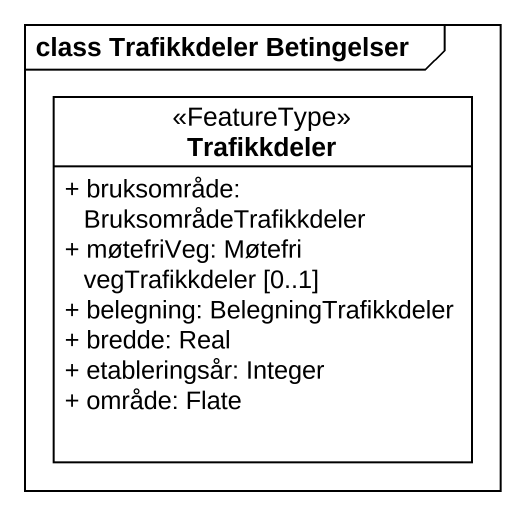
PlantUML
@startuml
mainframe class Trafikkdeler Betingelser
hide circle
hide empty members
skinparam classAttributeIconSize 0
class Trafikkdeler <<FeatureType>> {
  + bruksområde: BruksområdeTrafikkdeler
  + møtefriVeg: Møtefri vegTrafikkdeler [0..1]
  + belegning: BelegningTrafikkdeler
  + bredde: Real
  + etableringsår: Integer
  + område: Flate
}
@enduml
